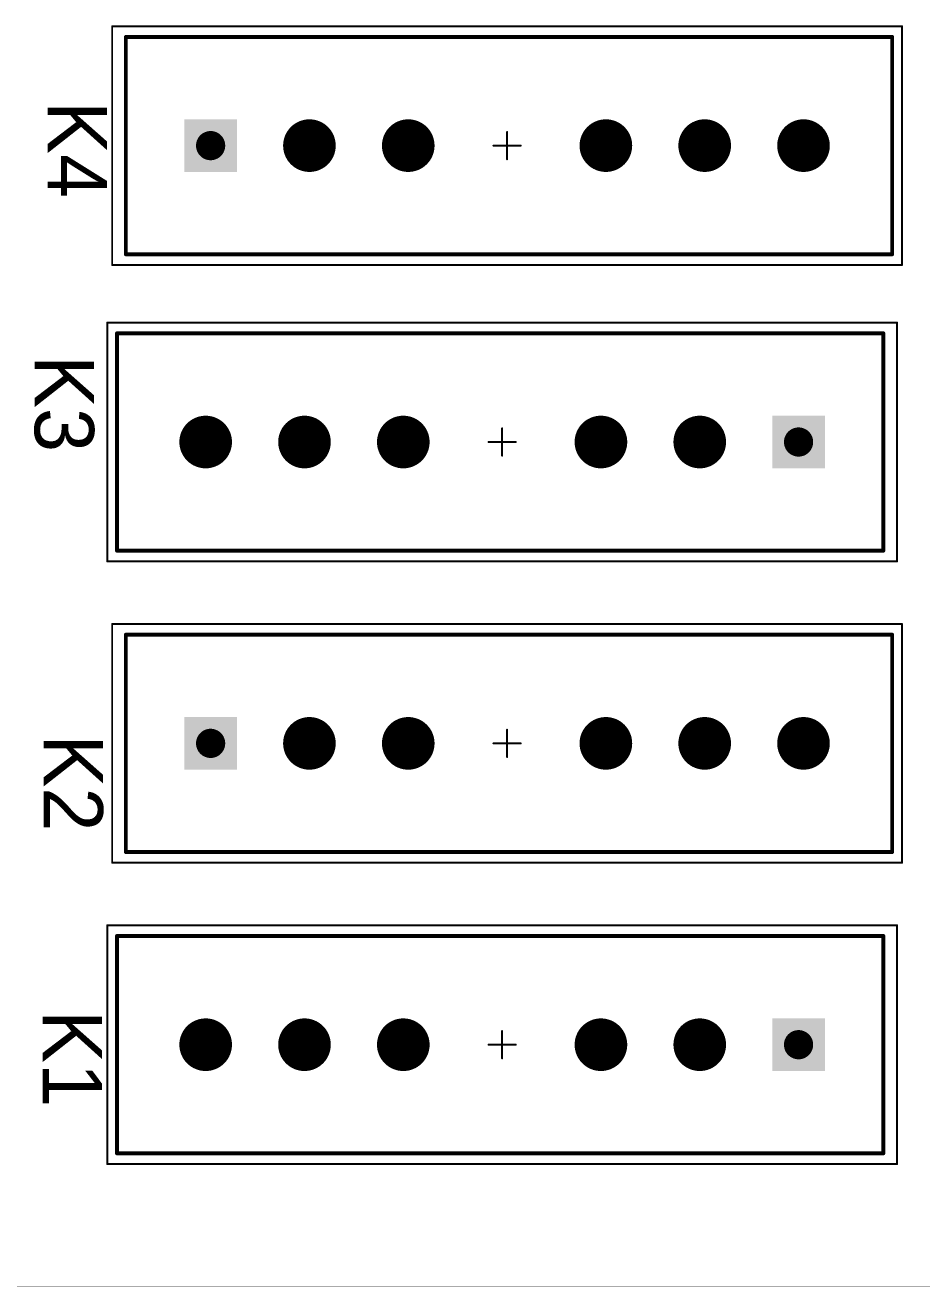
# Model space of a CAD drawing. Header units: millimetres. Extents: x -6 to 100, y 0 to 100.
# Drawn here: x 10.47 to 33.52, y 0 to 32.43 of the extents above; entities that cross this region are included whole.
import ezdxf

# ---------------------------------------------------------------- set-up
doc = ezdxf.new("R2010")
doc.units = ezdxf.units.MM
for name, color, linetype in [('BottomLayer', 5, 'Continuous'), ('BottomSolder', 6, 'Continuous'), ('Mechanical1', 6, 'Continuous'), ('Mechanical13', 56, 'Continuous'), ('Mechanical15', 56, 'Continuous'), ('PadHoleLayer', 156, 'Continuous'), ('TopLayer', 1, 'Continuous'), ('TopOverlay', 2, 'Continuous'), ('TopSolder', 216, 'Continuous')]:
    doc.layers.add(name, color=color, linetype=linetype)

# ---------------------------------------------------------------- blocks, each defined once
blk = doc.blocks.new('SIP564W40P254L1980H810Q6___C______52')
at = {"layer": 'BottomLayer', "const_width": 0.575}
for points in [[(-5.368, 0, 1), (-4.792, 0, 1)], [(-2.828, 0, 1), (-2.252, 0, 1)], [(2.252, 0, 1), (2.828, 0, 1)], [(4.792, 0, 1), (5.368, 0, 1)], [(7.332, 0, 1), (7.908, 0, 1)]]:
    blk.add_lwpolyline(points, format="xyb", close=True, dxfattribs=at)
at = {"layer": 'BottomLayer'}
blk.add_solid([(-8.195, 0.575), (-8.195, -0.575), (-7.045, 0.575), (-7.045, -0.575)], dxfattribs=at)
at = {"layer": 'BottomSolder', "const_width": 0.677}
for points in [[(-5.418, 0, 1), (-4.742, 0, 1)], [(-2.878, 0, 1), (-2.202, 0, 1)], [(2.202, 0, 1), (2.878, 0, 1)], [(4.742, 0, 1), (5.418, 0, 1)], [(7.282, 0, 1), (7.958, 0, 1)]]:
    blk.add_lwpolyline(points, format="xyb", close=True, dxfattribs=at)
at = {"layer": 'BottomSolder'}
blk.add_solid([(-8.297, 0.677), (-8.297, -0.677), (-6.943, 0.677), (-6.943, -0.677)], dxfattribs=at)
at = {"layer": 'Mechanical13', "const_width": 0.1}
for points in [[(-9.8, -2.794), (-9.8, 2.794)], [(-9.8, 2.794), (9.9, 2.794)], [(9.9, -2.794), (9.9, 2.794)], [(-9.8, -2.794), (9.9, -2.794)]]:
    blk.add_lwpolyline(points, dxfattribs=at)
at = {"layer": 'Mechanical13', "const_width": 0.05}
for points in [[(-9.825, 2.794, 1), (-9.775, 2.794, 1)], [(-9.825, 2.794, 1), (-9.775, 2.794, 1)], [(9.875, 2.794, 1), (9.925, 2.794, 1)], [(9.875, 2.794, 1), (9.925, 2.794, 1)], [(-9.825, -2.794, 1), (-9.775, -2.794, 1)], [(-9.825, -2.794, 1), (-9.775, -2.794, 1)], [(9.875, -2.794, 1), (9.925, -2.794, 1)], [(9.875, -2.794, 1), (9.925, -2.794, 1)]]:
    blk.add_lwpolyline(points, format="xyb", close=True, dxfattribs=at)
at = {"layer": 'Mechanical15', "const_width": 0.05}
for points in [[(-10.15, -3.07), (-10.15, 3.07)], [(-10.15, 3.07), (10.15, 3.07)], [(10.15, -3.07), (10.15, 3.07)], [(0, -0.35), (0, 0.35)], [(-0.35, 0), (0.35, 0)], [(-10.15, -3.07), (10.15, -3.07)]]:
    blk.add_lwpolyline(points, dxfattribs=at)
at = {"layer": 'Mechanical15', "const_width": 0.025}
for points in [[(-10.163, 3.07, 1), (-10.138, 3.07, 1)], [(-10.163, 3.07, 1), (-10.138, 3.07, 1)], [(10.138, 3.07, 1), (10.163, 3.07, 1)], [(10.138, 3.07, 1), (10.163, 3.07, 1)], [(-0.013, 0.35, 1), (0.013, 0.35, 1)], [(-0.363, 0, 1), (-0.338, 0, 1)], [(0.338, 0, 1), (0.363, 0, 1)], [(-0.013, -0.35, 1), (0.013, -0.35, 1)], [(-10.163, -3.07, 1), (-10.138, -3.07, 1)], [(-10.163, -3.07, 1), (-10.138, -3.07, 1)], [(10.138, -3.07, 1), (10.163, -3.07, 1)], [(10.138, -3.07, 1), (10.163, -3.07, 1)]]:
    blk.add_lwpolyline(points, format="xyb", close=True, dxfattribs=at)
at = {"layer": 'PadHoleLayer', "const_width": 0.375}
for points in [[(-7.808, 0, 1), (-7.432, 0, 1)], [(-5.268, 0, 1), (-4.892, 0, 1)], [(-2.728, 0, 1), (-2.352, 0, 1)], [(2.352, 0, 1), (2.728, 0, 1)], [(4.892, 0, 1), (5.268, 0, 1)], [(7.432, 0, 1), (7.808, 0, 1)]]:
    blk.add_lwpolyline(points, format="xyb", close=True, dxfattribs=at)
at = {"layer": 'TopLayer', "const_width": 0.575}
for points in [[(-5.368, 0, 1), (-4.792, 0, 1)], [(-2.828, 0, 1), (-2.252, 0, 1)], [(2.252, 0, 1), (2.828, 0, 1)], [(4.792, 0, 1), (5.368, 0, 1)], [(7.332, 0, 1), (7.908, 0, 1)]]:
    blk.add_lwpolyline(points, format="xyb", close=True, dxfattribs=at)
at = {"layer": 'TopLayer'}
blk.add_solid([(-8.195, 0.575), (-8.195, -0.575), (-7.045, 0.575), (-7.045, -0.575)], dxfattribs=at)
at = {"layer": 'TopSolder', "const_width": 0.677}
for points in [[(-5.418, 0, 1), (-4.742, 0, 1)], [(-2.878, 0, 1), (-2.202, 0, 1)], [(2.202, 0, 1), (2.878, 0, 1)], [(4.742, 0, 1), (5.418, 0, 1)], [(7.282, 0, 1), (7.958, 0, 1)]]:
    blk.add_lwpolyline(points, format="xyb", close=True, dxfattribs=at)
at = {"layer": 'TopSolder'}
blk.add_solid([(-8.297, 0.677), (-8.297, -0.677), (-6.943, 0.677), (-6.943, -0.677)], dxfattribs=at)
blk = doc.blocks.new('SIP564W40P254L1980H810Q6___C______53')
at = {"layer": 'BottomLayer', "const_width": 0.575}
for points in [[(-5.368, 0, 1), (-4.792, 0, 1)], [(-2.828, 0, 1), (-2.252, 0, 1)], [(2.252, 0, 1), (2.828, 0, 1)], [(4.792, 0, 1), (5.368, 0, 1)], [(7.332, 0, 1), (7.908, 0, 1)]]:
    blk.add_lwpolyline(points, format="xyb", close=True, dxfattribs=at)
at = {"layer": 'BottomLayer'}
blk.add_solid([(-8.195, 0.575), (-8.195, -0.575), (-7.045, 0.575), (-7.045, -0.575)], dxfattribs=at)
at = {"layer": 'BottomSolder', "const_width": 0.677}
for points in [[(-5.418, 0, 1), (-4.742, 0, 1)], [(-2.878, 0, 1), (-2.202, 0, 1)], [(2.202, 0, 1), (2.878, 0, 1)], [(4.742, 0, 1), (5.418, 0, 1)], [(7.282, 0, 1), (7.958, 0, 1)]]:
    blk.add_lwpolyline(points, format="xyb", close=True, dxfattribs=at)
at = {"layer": 'BottomSolder'}
blk.add_solid([(-8.297, 0.677), (-8.297, -0.677), (-6.943, 0.677), (-6.943, -0.677)], dxfattribs=at)
at = {"layer": 'Mechanical13', "const_width": 0.1}
for points in [[(-9.8, 2.794), (-9.8, -2.794)], [(9.9, 2.794), (-9.8, 2.794)], [(9.9, 2.794), (9.9, -2.794)], [(9.9, -2.794), (-9.8, -2.794)]]:
    blk.add_lwpolyline(points, dxfattribs=at)
at = {"layer": 'Mechanical13', "const_width": 0.05}
for points in [[(-9.825, 2.794, 1), (-9.775, 2.794, 1)], [(-9.825, 2.794, 1), (-9.775, 2.794, 1)], [(9.875, 2.794, 1), (9.925, 2.794, 1)], [(9.875, 2.794, 1), (9.925, 2.794, 1)], [(-9.825, -2.794, 1), (-9.775, -2.794, 1)], [(-9.825, -2.794, 1), (-9.775, -2.794, 1)], [(9.875, -2.794, 1), (9.925, -2.794, 1)], [(9.875, -2.794, 1), (9.925, -2.794, 1)]]:
    blk.add_lwpolyline(points, format="xyb", close=True, dxfattribs=at)
at = {"layer": 'Mechanical15', "const_width": 0.05}
for points in [[(-10.15, 3.07), (-10.15, -3.07)], [(10.15, 3.07), (-10.15, 3.07)], [(10.15, 3.07), (10.15, -3.07)], [(0, 0.35), (0, -0.35)], [(0.35, 0), (-0.35, 0)], [(10.15, -3.07), (-10.15, -3.07)]]:
    blk.add_lwpolyline(points, dxfattribs=at)
at = {"layer": 'Mechanical15', "const_width": 0.025}
for points in [[(-10.163, 3.07, 1), (-10.138, 3.07, 1)], [(-10.163, 3.07, 1), (-10.138, 3.07, 1)], [(10.138, 3.07, 1), (10.163, 3.07, 1)], [(10.138, 3.07, 1), (10.163, 3.07, 1)], [(-0.013, 0.35, 1), (0.013, 0.35, 1)], [(-0.363, 0, 1), (-0.338, 0, 1)], [(0.338, 0, 1), (0.363, 0, 1)], [(-0.013, -0.35, 1), (0.013, -0.35, 1)], [(-10.163, -3.07, 1), (-10.138, -3.07, 1)], [(-10.163, -3.07, 1), (-10.138, -3.07, 1)], [(10.138, -3.07, 1), (10.163, -3.07, 1)], [(10.138, -3.07, 1), (10.163, -3.07, 1)]]:
    blk.add_lwpolyline(points, format="xyb", close=True, dxfattribs=at)
at = {"layer": 'PadHoleLayer', "const_width": 0.375}
for points in [[(-7.808, 0, 1), (-7.432, 0, 1)], [(-5.268, 0, 1), (-4.892, 0, 1)], [(-2.728, 0, 1), (-2.352, 0, 1)], [(2.352, 0, 1), (2.728, 0, 1)], [(4.892, 0, 1), (5.268, 0, 1)], [(7.432, 0, 1), (7.808, 0, 1)]]:
    blk.add_lwpolyline(points, format="xyb", close=True, dxfattribs=at)
at = {"layer": 'TopLayer', "const_width": 0.575}
for points in [[(-5.368, 0, 1), (-4.792, 0, 1)], [(-2.828, 0, 1), (-2.252, 0, 1)], [(2.252, 0, 1), (2.828, 0, 1)], [(4.792, 0, 1), (5.368, 0, 1)], [(7.332, 0, 1), (7.908, 0, 1)]]:
    blk.add_lwpolyline(points, format="xyb", close=True, dxfattribs=at)
at = {"layer": 'TopLayer'}
blk.add_solid([(-8.195, 0.575), (-8.195, -0.575), (-7.045, 0.575), (-7.045, -0.575)], dxfattribs=at)
at = {"layer": 'TopSolder', "const_width": 0.677}
for points in [[(-5.418, 0, 1), (-4.742, 0, 1)], [(-2.878, 0, 1), (-2.202, 0, 1)], [(2.202, 0, 1), (2.878, 0, 1)], [(4.742, 0, 1), (5.418, 0, 1)], [(7.282, 0, 1), (7.958, 0, 1)]]:
    blk.add_lwpolyline(points, format="xyb", close=True, dxfattribs=at)
at = {"layer": 'TopSolder'}
blk.add_solid([(-8.297, 0.677), (-8.297, -0.677), (-6.943, 0.677), (-6.943, -0.677)], dxfattribs=at)
blk = doc.blocks.new('SIP564W40P254L1980H810Q6___C______54')
at = {"layer": 'BottomLayer', "const_width": 0.575}
for points in [[(-5.368, 0, 1), (-4.792, 0, 1)], [(-2.828, 0, 1), (-2.252, 0, 1)], [(2.252, 0, 1), (2.828, 0, 1)], [(4.792, 0, 1), (5.368, 0, 1)], [(7.332, 0, 1), (7.908, 0, 1)]]:
    blk.add_lwpolyline(points, format="xyb", close=True, dxfattribs=at)
at = {"layer": 'BottomLayer'}
blk.add_solid([(-8.195, 0.575), (-8.195, -0.575), (-7.045, 0.575), (-7.045, -0.575)], dxfattribs=at)
at = {"layer": 'BottomSolder', "const_width": 0.677}
for points in [[(-5.418, 0, 1), (-4.742, 0, 1)], [(-2.878, 0, 1), (-2.202, 0, 1)], [(2.202, 0, 1), (2.878, 0, 1)], [(4.742, 0, 1), (5.418, 0, 1)], [(7.282, 0, 1), (7.958, 0, 1)]]:
    blk.add_lwpolyline(points, format="xyb", close=True, dxfattribs=at)
at = {"layer": 'BottomSolder'}
blk.add_solid([(-8.297, 0.677), (-8.297, -0.677), (-6.943, 0.677), (-6.943, -0.677)], dxfattribs=at)
at = {"layer": 'Mechanical13', "const_width": 0.1}
for points in [[(-9.8, -2.794), (-9.8, 2.794)], [(-9.8, 2.794), (9.9, 2.794)], [(9.9, -2.794), (9.9, 2.794)], [(-9.8, -2.794), (9.9, -2.794)]]:
    blk.add_lwpolyline(points, dxfattribs=at)
at = {"layer": 'Mechanical13', "const_width": 0.05}
for points in [[(-9.825, 2.794, 1), (-9.775, 2.794, 1)], [(-9.825, 2.794, 1), (-9.775, 2.794, 1)], [(9.875, 2.794, 1), (9.925, 2.794, 1)], [(9.875, 2.794, 1), (9.925, 2.794, 1)], [(-9.825, -2.794, 1), (-9.775, -2.794, 1)], [(-9.825, -2.794, 1), (-9.775, -2.794, 1)], [(9.875, -2.794, 1), (9.925, -2.794, 1)], [(9.875, -2.794, 1), (9.925, -2.794, 1)]]:
    blk.add_lwpolyline(points, format="xyb", close=True, dxfattribs=at)
at = {"layer": 'Mechanical15', "const_width": 0.05}
for points in [[(-10.15, -3.07), (-10.15, 3.07)], [(-10.15, 3.07), (10.15, 3.07)], [(10.15, -3.07), (10.15, 3.07)], [(0, -0.35), (0, 0.35)], [(-0.35, 0), (0.35, 0)], [(-10.15, -3.07), (10.15, -3.07)]]:
    blk.add_lwpolyline(points, dxfattribs=at)
at = {"layer": 'Mechanical15', "const_width": 0.025}
for points in [[(-10.163, 3.07, 1), (-10.138, 3.07, 1)], [(-10.163, 3.07, 1), (-10.138, 3.07, 1)], [(10.138, 3.07, 1), (10.163, 3.07, 1)], [(10.138, 3.07, 1), (10.163, 3.07, 1)], [(-0.013, 0.35, 1), (0.013, 0.35, 1)], [(-0.363, 0, 1), (-0.338, 0, 1)], [(0.338, 0, 1), (0.363, 0, 1)], [(-0.013, -0.35, 1), (0.013, -0.35, 1)], [(-10.163, -3.07, 1), (-10.138, -3.07, 1)], [(-10.163, -3.07, 1), (-10.138, -3.07, 1)], [(10.138, -3.07, 1), (10.163, -3.07, 1)], [(10.138, -3.07, 1), (10.163, -3.07, 1)]]:
    blk.add_lwpolyline(points, format="xyb", close=True, dxfattribs=at)
at = {"layer": 'PadHoleLayer', "const_width": 0.375}
for points in [[(-7.808, 0, 1), (-7.432, 0, 1)], [(-5.268, 0, 1), (-4.892, 0, 1)], [(-2.728, 0, 1), (-2.352, 0, 1)], [(2.352, 0, 1), (2.728, 0, 1)], [(4.892, 0, 1), (5.268, 0, 1)], [(7.432, 0, 1), (7.808, 0, 1)]]:
    blk.add_lwpolyline(points, format="xyb", close=True, dxfattribs=at)
at = {"layer": 'TopLayer', "const_width": 0.575}
for points in [[(-5.368, 0, 1), (-4.792, 0, 1)], [(-2.828, 0, 1), (-2.252, 0, 1)], [(2.252, 0, 1), (2.828, 0, 1)], [(4.792, 0, 1), (5.368, 0, 1)], [(7.332, 0, 1), (7.908, 0, 1)]]:
    blk.add_lwpolyline(points, format="xyb", close=True, dxfattribs=at)
at = {"layer": 'TopLayer'}
blk.add_solid([(-8.195, 0.575), (-8.195, -0.575), (-7.045, 0.575), (-7.045, -0.575)], dxfattribs=at)
at = {"layer": 'TopSolder', "const_width": 0.677}
for points in [[(-5.418, 0, 1), (-4.742, 0, 1)], [(-2.878, 0, 1), (-2.202, 0, 1)], [(2.202, 0, 1), (2.878, 0, 1)], [(4.742, 0, 1), (5.418, 0, 1)], [(7.282, 0, 1), (7.958, 0, 1)]]:
    blk.add_lwpolyline(points, format="xyb", close=True, dxfattribs=at)
at = {"layer": 'TopSolder'}
blk.add_solid([(-8.297, 0.677), (-8.297, -0.677), (-6.943, 0.677), (-6.943, -0.677)], dxfattribs=at)
blk = doc.blocks.new('SIP564W40P254L1980H810Q6___C______55')
at = {"layer": 'BottomLayer', "const_width": 0.575}
for points in [[(-5.368, 0, 1), (-4.792, 0, 1)], [(-2.828, 0, 1), (-2.252, 0, 1)], [(2.252, 0, 1), (2.828, 0, 1)], [(4.792, 0, 1), (5.368, 0, 1)], [(7.332, 0, 1), (7.908, 0, 1)]]:
    blk.add_lwpolyline(points, format="xyb", close=True, dxfattribs=at)
at = {"layer": 'BottomLayer'}
blk.add_solid([(-8.195, 0.575), (-8.195, -0.575), (-7.045, 0.575), (-7.045, -0.575)], dxfattribs=at)
at = {"layer": 'BottomSolder', "const_width": 0.677}
for points in [[(-5.418, 0, 1), (-4.742, 0, 1)], [(-2.878, 0, 1), (-2.202, 0, 1)], [(2.202, 0, 1), (2.878, 0, 1)], [(4.742, 0, 1), (5.418, 0, 1)], [(7.282, 0, 1), (7.958, 0, 1)]]:
    blk.add_lwpolyline(points, format="xyb", close=True, dxfattribs=at)
at = {"layer": 'BottomSolder'}
blk.add_solid([(-8.297, 0.677), (-8.297, -0.677), (-6.943, 0.677), (-6.943, -0.677)], dxfattribs=at)
at = {"layer": 'Mechanical13', "const_width": 0.1}
for points in [[(-9.8, 2.794), (-9.8, -2.794)], [(9.9, 2.794), (-9.8, 2.794)], [(9.9, 2.794), (9.9, -2.794)], [(9.9, -2.794), (-9.8, -2.794)]]:
    blk.add_lwpolyline(points, dxfattribs=at)
at = {"layer": 'Mechanical13', "const_width": 0.05}
for points in [[(-9.825, 2.794, 1), (-9.775, 2.794, 1)], [(-9.825, 2.794, 1), (-9.775, 2.794, 1)], [(9.875, 2.794, 1), (9.925, 2.794, 1)], [(9.875, 2.794, 1), (9.925, 2.794, 1)], [(-9.825, -2.794, 1), (-9.775, -2.794, 1)], [(-9.825, -2.794, 1), (-9.775, -2.794, 1)], [(9.875, -2.794, 1), (9.925, -2.794, 1)], [(9.875, -2.794, 1), (9.925, -2.794, 1)]]:
    blk.add_lwpolyline(points, format="xyb", close=True, dxfattribs=at)
at = {"layer": 'Mechanical15', "const_width": 0.05}
for points in [[(-10.15, 3.07), (-10.15, -3.07)], [(10.15, 3.07), (-10.15, 3.07)], [(10.15, 3.07), (10.15, -3.07)], [(0, 0.35), (0, -0.35)], [(0.35, 0), (-0.35, 0)], [(10.15, -3.07), (-10.15, -3.07)]]:
    blk.add_lwpolyline(points, dxfattribs=at)
at = {"layer": 'Mechanical15', "const_width": 0.025}
for points in [[(-10.163, 3.07, 1), (-10.138, 3.07, 1)], [(-10.163, 3.07, 1), (-10.138, 3.07, 1)], [(10.138, 3.07, 1), (10.163, 3.07, 1)], [(10.138, 3.07, 1), (10.163, 3.07, 1)], [(-0.013, 0.35, 1), (0.013, 0.35, 1)], [(-0.363, 0, 1), (-0.338, 0, 1)], [(0.338, 0, 1), (0.363, 0, 1)], [(-0.013, -0.35, 1), (0.013, -0.35, 1)], [(-10.163, -3.07, 1), (-10.138, -3.07, 1)], [(-10.163, -3.07, 1), (-10.138, -3.07, 1)], [(10.138, -3.07, 1), (10.163, -3.07, 1)], [(10.138, -3.07, 1), (10.163, -3.07, 1)]]:
    blk.add_lwpolyline(points, format="xyb", close=True, dxfattribs=at)
at = {"layer": 'PadHoleLayer', "const_width": 0.375}
for points in [[(-7.808, 0, 1), (-7.432, 0, 1)], [(-5.268, 0, 1), (-4.892, 0, 1)], [(-2.728, 0, 1), (-2.352, 0, 1)], [(2.352, 0, 1), (2.728, 0, 1)], [(4.892, 0, 1), (5.268, 0, 1)], [(7.432, 0, 1), (7.808, 0, 1)]]:
    blk.add_lwpolyline(points, format="xyb", close=True, dxfattribs=at)
at = {"layer": 'TopLayer', "const_width": 0.575}
for points in [[(-5.368, 0, 1), (-4.792, 0, 1)], [(-2.828, 0, 1), (-2.252, 0, 1)], [(2.252, 0, 1), (2.828, 0, 1)], [(4.792, 0, 1), (5.368, 0, 1)], [(7.332, 0, 1), (7.908, 0, 1)]]:
    blk.add_lwpolyline(points, format="xyb", close=True, dxfattribs=at)
at = {"layer": 'TopLayer'}
blk.add_solid([(-8.195, 0.575), (-8.195, -0.575), (-7.045, 0.575), (-7.045, -0.575)], dxfattribs=at)
at = {"layer": 'TopSolder', "const_width": 0.677}
for points in [[(-5.418, 0, 1), (-4.742, 0, 1)], [(-2.878, 0, 1), (-2.202, 0, 1)], [(2.202, 0, 1), (2.878, 0, 1)], [(4.742, 0, 1), (5.418, 0, 1)], [(7.282, 0, 1), (7.958, 0, 1)]]:
    blk.add_lwpolyline(points, format="xyb", close=True, dxfattribs=at)
at = {"layer": 'TopSolder'}
blk.add_solid([(-8.297, 0.677), (-8.297, -0.677), (-6.943, 0.677), (-6.943, -0.677)], dxfattribs=at)

msp = doc.modelspace()

# ---------------------------------------------------------------- linework, layer by layer
at = {"layer": 'Mechanical1', "const_width": 0.0127}
msp.add_lwpolyline([(0.006, 0.006), (100.006, 0.006)], dxfattribs=at)

# ---------------------------------------------------------------- block references
for name, p, rotation in [('SIP564W40P254L1980H810Q6___C______52', (22.86, 29.337), 360), ('SIP564W40P254L1980H810Q6___C______53', (22.733, 21.717), 180), ('SIP564W40P254L1980H810Q6___C______54', (22.86, 13.97), 360), ('SIP564W40P254L1980H810Q6___C______55', (22.733, 6.223), 180)]:
    msp.add_blockref(name, p, dxfattribs=dict(rotation=rotation))

# ---------------------------------------------------------------- texts
at = {"layer": 'TopOverlay'}
for s, p in [('K4', (11.049, 30.48)), ('K3', (10.719, 23.952)), ('K2', (10.948, 14.198)), ('K1', (10.922, 7.112))]:
    msp.add_text(s, height=1.524, rotation=270, dxfattribs=at).set_placement(p)

doc.saveas('drawing.dxf')
